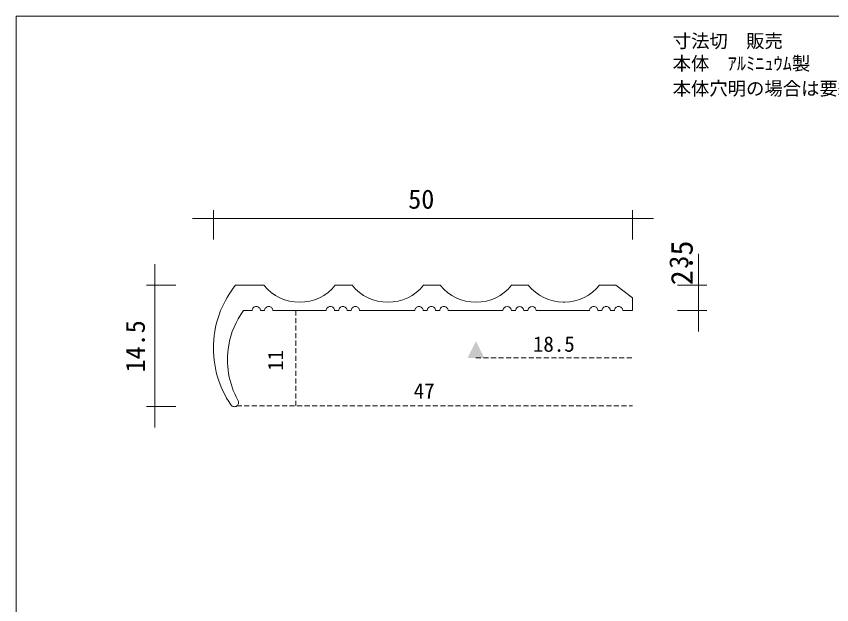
# Model space of a CAD drawing. Units: millimetres, scale not verified. Extents: x -101 to 101, y -70 to 70.
# Drawn here: x -101.2 to -4, y 0 to 70.2 of the extents above; entities that cross this region are included whole.
import ezdxf
from ezdxf.enums import TextEntityAlignment as Align

# ---------------------------------------------------------------- set-up
doc = ezdxf.new("R2010")
doc.units = ezdxf.units.MM
doc.header["$LTSCALE"] = 0.5
doc.linetypes.add('DASHED1', pattern=[1.8, 1.2, -0.6])
for name, color, linetype, lineweight in [('0-0_0', 7, 'Continuous', 18), ('0-9_一般', 140, 'Continuous', 18), ('0-A_寸法', 7, 'Continuous', 18)]:
    doc.layers.add(name, color=color, linetype=linetype, lineweight=lineweight)
doc.styles.add('ＭＳ ゴシック', font='')
doc.styles.get('ＭＳ ゴシック').set_extended_font_data('MS Gothic')

msp = doc.modelspace()

# ---------------------------------------------------------------- linework, layer by layer
at = {"layer": '0-0_0'}
for p, q in [((-63.1942, 38.1459), (-61.1803, 38.1459)), ((-52.663, 38.1459), (-50.6803, 38.1459)), ((-42.163, 38.1459), (-40.1803, 38.1459)), ((-36.0139, 36.1098), (-35.8293, 36.1098)), ((-40.2189, 35.1091), (-40.7058, 35.1091))]:
    msp.add_line(p, q, dxfattribs=at)
for points in [[(-75.0926, 38.1459), (-73.0307, 38.1459), (-72.1919, 38.1459), (-71.7116, 38.1459)], [(-31.6629, 38.1459), (-31.102, 38.1459), (-29.8856, 38.1459), (-29.7405, 38.1459), (-27.7405, 36.6459), (-27.7405, 36.1091), (-27.7405, 35.6459), (-27.7405, 35.209), (-27.7405, 35.1091), (-28.8856, 35.1091), (-28.8988, 35.1091), (-28.9084, 35.2066), (-28.9368, 35.3004), (-28.983, 35.3868), (-29.0452, 35.4626), (-29.121, 35.5247), (-29.2075, 35.571), (-29.3012, 35.5994), (-29.3988, 35.6091)], [(-72.9827, 35.4626), (-73.0448, 35.3868), (-73.091, 35.3004), (-73.1195, 35.2066), (-73.1291, 35.1091), (-73.8856, 35.1091), (-74.158, 35.1091)], [(-64.2661, 35.2066), (-64.2757, 35.1091), (-64.8856, 35.1091), (-65.1595, 35.1091), (-65.8856, 35.1091), (-66.8856, 35.1091), (-67.8856, 35.1091), (-68.8856, 35.1091), (-69.8856, 35.1091), (-70.6423, 35.1091), (-70.6518, 35.2066), (-70.6803, 35.3004), (-70.7265, 35.3868), (-70.7887, 35.4626), (-70.8645, 35.5247), (-70.9509, 35.571), (-71.0447, 35.5994), (-71.1423, 35.6091), (-71.2398, 35.5994), (-71.3336, 35.571), (-71.42, 35.5247), (-71.4958, 35.4626), (-71.558, 35.3868), (-71.6042, 35.3004), (-71.6326, 35.2066), (-71.6423, 35.1091), (-71.8856, 35.1091), (-72.1291, 35.1091), (-72.1387, 35.2066), (-72.1672, 35.3004), (-72.2134, 35.3868), (-72.2755, 35.4626), (-72.3513, 35.5247), (-72.4377, 35.571), (-72.5315, 35.5994), (-72.6291, 35.6091), (-72.7266, 35.5994), (-72.8204, 35.571), (-72.9069, 35.5247), (-72.9827, 35.4626)], [(-61.0798, 35.5247), (-61.1555, 35.4626), (-61.2178, 35.3868), (-61.264, 35.3004), (-61.2924, 35.2066), (-61.302, 35.1091), (-61.7888, 35.1091), (-61.7985, 35.2066), (-61.8269, 35.3004), (-61.8731, 35.3868), (-61.9353, 35.4626), (-62.011, 35.5247), (-62.0975, 35.571), (-62.1913, 35.5994), (-62.2888, 35.6091), (-62.3864, 35.5994), (-62.4802, 35.571), (-62.5667, 35.5247), (-62.6424, 35.4626), (-62.7046, 35.3868), (-62.7508, 35.3004), (-62.7792, 35.2066), (-62.7888, 35.1091), (-62.8856, 35.1091), (-63.2757, 35.1091), (-63.2853, 35.2066), (-63.3137, 35.3004), (-63.3599, 35.3868), (-63.4222, 35.4626), (-63.4979, 35.5247), (-63.5844, 35.571), (-63.6782, 35.5994), (-63.7757, 35.6091), (-63.8732, 35.5994), (-63.9671, 35.571), (-64.0535, 35.5247), (-64.1292, 35.4626), (-64.1915, 35.3868), (-64.2377, 35.3004), (-64.2661, 35.2066)], [(-52.1872, 35.3004), (-52.2156, 35.2066), (-52.2252, 35.1091), (-52.3856, 35.1091), (-52.712, 35.1091), (-52.7216, 35.2066), (-52.7501, 35.3004), (-52.7963, 35.3868), (-52.8585, 35.4626), (-52.9342, 35.5247), (-53.0207, 35.571), (-53.1145, 35.5994), (-53.212, 35.6091), (-53.3096, 35.5994), (-53.4034, 35.571), (-53.4898, 35.5247), (-53.5656, 35.4626), (-53.6278, 35.3868), (-53.674, 35.3004), (-53.7024, 35.2066), (-53.712, 35.1091), (-53.8856, 35.1091), (-54.8856, 35.1091), (-55.8856, 35.1091), (-56.8856, 35.1091), (-57.8856, 35.1091), (-58.8856, 35.1091), (-59.8856, 35.1091), (-60.302, 35.1091), (-60.3116, 35.2066), (-60.34, 35.3004), (-60.3862, 35.3868), (-60.4485, 35.4626), (-60.5242, 35.5247), (-60.6106, 35.571), (-60.7045, 35.5994), (-60.802, 35.6091), (-60.8995, 35.5994), (-60.9933, 35.571), (-61.0798, 35.5247)], [(-43.1925, 35.1091), (-43.8856, 35.1091), (-44.8856, 35.1091), (-45.8856, 35.1091), (-46.8856, 35.1091), (-47.8856, 35.1091), (-48.8856, 35.1091), (-49.7383, 35.1091), (-49.748, 35.2066), (-49.7764, 35.3004), (-49.8227, 35.3868), (-49.8848, 35.4626), (-49.9606, 35.5247), (-50.047, 35.571), (-50.1408, 35.5994), (-50.2383, 35.6091), (-50.3359, 35.5994), (-50.4297, 35.571), (-50.5162, 35.5247), (-50.5919, 35.4626), (-50.6541, 35.3868), (-50.7003, 35.3004), (-50.7287, 35.2066), (-50.7383, 35.1091), (-50.8856, 35.1091), (-51.2252, 35.1091), (-51.2348, 35.2066), (-51.2632, 35.3004), (-51.3095, 35.3868), (-51.3717, 35.4626), (-51.4475, 35.5247), (-51.5339, 35.571), (-51.6277, 35.5994), (-51.7252, 35.6091), (-51.8227, 35.5994), (-51.9166, 35.571), (-52.003, 35.5247), (-52.0787, 35.4626), (-52.1409, 35.3868), (-52.1872, 35.3004)], [(-41.7058, 35.1091), (-41.8856, 35.1091), (-42.1925, 35.1091)], [(-32.7882, 35.3868), (-32.8344, 35.3004), (-32.8629, 35.2066), (-32.8725, 35.1091), (-32.8856, 35.1091), (-33.8856, 35.1091), (-34.8856, 35.1091), (-35.8856, 35.1091), (-36.8856, 35.1091), (-37.8856, 35.1091), (-38.8856, 35.1091), (-39.2189, 35.1091)], [(-29.3988, 35.6091), (-29.4963, 35.5994), (-29.5902, 35.571), (-29.6766, 35.5247), (-29.7523, 35.4626), (-29.8146, 35.3868), (-29.8607, 35.3004), (-29.8892, 35.2066), (-29.8988, 35.1091), (-30.3856, 35.1091), (-30.3953, 35.2066), (-30.4237, 35.3004), (-30.4699, 35.3868), (-30.5321, 35.4626), (-30.6078, 35.5247), (-30.6943, 35.571), (-30.7881, 35.5994), (-30.8856, 35.6091), (-30.9832, 35.5994), (-31.077, 35.571), (-31.1635, 35.5247), (-31.2392, 35.4626), (-31.3014, 35.3868), (-31.3476, 35.3004), (-31.376, 35.2066), (-31.3856, 35.1091), (-31.8725, 35.1091), (-31.8821, 35.2066), (-31.9106, 35.3004), (-31.9567, 35.3868), (-32.0189, 35.4626), (-32.0947, 35.5247), (-32.1812, 35.571), (-32.2749, 35.5994), (-32.3725, 35.6091), (-32.4701, 35.5994), (-32.5639, 35.571), (-32.6503, 35.5247), (-32.7261, 35.4626), (-32.7882, 35.3868)]]:
    msp.add_lwpolyline(points, dxfattribs=at)
for centre, radius, start, end in [((-65.7404, 30.6266), 12, 141.20001, 158.066), ((-67.4529, 41.5796), 5.4706, 218.87911, 270), ((-67.4529, 41.5796), 5.4706, 270, 321.12089), ((-56.9216, 41.5796), 5.4706, 218.87911, 270), ((-56.9216, 41.5796), 5.4706, 270, 321.12089), ((-46.4216, 41.5796), 5.4706, 218.87911, 270), ((-46.4216, 41.5796), 5.4706, 270, 321.12089), ((-35.9216, 41.5796), 5.4706, 218.87911, 269.03349), ((-35.9216, 41.5796), 5.4706, 270.96651, 321.12089), ((-65.7405, 30.6266), 12, 158.06593, 177.77136), ((-66.0601, 29.2418), 10, 144.07551, 170.18846), ((-42.6925, 35.1091), 0.5, 90, 180), ((-42.6925, 35.1091), 0.5, 0, 90), ((-41.2058, 35.1091), 0.5, 90, 180), ((-41.2058, 35.1091), 0.5, 0, 90), ((-39.7189, 35.1091), 0.5, 90, 180), ((-39.7189, 35.1091), 0.5, 0, 90), ((-39.7189, 35.1091), 0.5, 0, 90), ((-65.7405, 30.6266), 12, 177.77136, 214.34295), ((-66.0601, 29.2418), 10, 170.18842, 208.81643), ((-75.2352, 24.1393), 0.5007, 304.34257, 34.34416), ((-75.2352, 24.1394), 0.5008, 214.34257, 304.34257)]:
    msp.add_arc(centre, radius, start, end, dxfattribs=at)
at = {"layer": '0-9_一般', "color": 7, "linetype": 'DASHED1'}
for p, q in [((-67.8856, 23.7259), (-67.8856, 35.1091)), ((-46.4216, 29.4626), (-27.7405, 29.4626))]:
    msp.add_line(p, q, dxfattribs=at)
at = {"layer": '0-9_一般', "color": 4, "linetype": 'DASHED1', "lineweight": 9}
msp.add_line((-74.9527, 23.7259), (-27.7405, 23.7259), dxfattribs=at)
at = {"layer": '0-9_一般', "color": 7}
msp.add_lwpolyline([(-101.25, 70.25), (101.25, 70.25), (101.25, -70.25), (-101.25, -70.25)], close=True, dxfattribs=at)
at = {"layer": '0-9_一般'}
for points in [[(-46.4216, 31.4626), (-45.4216, 29.4626), (-47.4216, 29.4626)], [(-46.4216, 31.4626), (-46.4216, 31.4626), (-46.4216, 31.4626)]]:
    msp.add_solid(points, dxfattribs=at)
at = {"layer": '0-A_寸法'}
for p, q in [((-77.7314, 43.5932), (-77.7314, 47.0932)), ((-27.7405, 43.5932), (-27.7405, 47.0932)), ((-80.2314, 46.0932), (-77.7314, 46.0932)), ((-77.7314, 46.0932), (-27.7405, 46.0932)), ((-27.7405, 46.0932), (-25.2405, 46.0932)), ((-19.8856, 38.1459), (-19.8856, 41.873)), ((-84.7314, 40.6459), (-84.7314, 38.1459)), ((-19.8856, 38.1459), (-19.8856, 40.6459)), ((-82.2314, 38.1459), (-85.7314, 38.1459)), ((-84.7314, 38.1459), (-84.7314, 23.6502)), ((-22.3856, 38.1459), (-18.8856, 38.1459)), ((-19.8856, 35.1091), (-19.8856, 38.1459)), ((-22.3856, 35.1091), (-18.8856, 35.1091)), ((-19.8856, 32.6091), (-19.8856, 35.1091)), ((-82.2314, 23.6502), (-85.7314, 23.6502)), ((-84.7314, 23.6502), (-84.7314, 21.1502))]:
    msp.add_line(p, q, dxfattribs=at)

# ---------------------------------------------------------------- texts
at = {"layer": '0-9_一般', "color": 7, "style": 'ＭＳ ゴシック'}
for s, p in [('寸法切\u3000販売', (-22.9394, 66.0167)), ('本体  ｱﾙﾐﾆｭｳﾑ製  ', (-22.9529, 63.3355)), ('本体穴明の場合は要納期', (-22.9529, 60.3451))]:
    msp.add_text(s, height=1.605, dxfattribs=at).set_placement(p, align=Align.BOTTOM_LEFT)
msp.add_text('2.5', height=2.607, rotation=90, dxfattribs=at).set_placement((-19.7743, 38.1459), align=Align.BOTTOM_LEFT)
at = {"layer": '0-9_一般', "color": 4, "style": 'ＭＳ ゴシック'}
for s, p in [('18.5', (-39.621, 29.6493)), ('47', (-53.8447, 24.0604))]:
    msp.add_text(s, height=1.834, dxfattribs=at).set_placement(p, align=Align.BOTTOM_LEFT)
msp.add_text('11', height=1.834, rotation=90, dxfattribs=at).set_placement((-68.8651, 27.9226), align=Align.BOTTOM_LEFT)
at = {"layer": '0-A_寸法', "style": 'ＭＳ ゴシック'}
msp.add_text('50', height=2.292, dxfattribs=at).set_placement((-54.4999, 46.5906), align=Align.BOTTOM_LEFT)
for s, p in [('3', (-20.383, 40.1091)), ('14.5', (-85.2288, 27.723))]:
    msp.add_text(s, height=2.292, rotation=90, dxfattribs=at).set_placement(p, align=Align.BOTTOM_LEFT)

doc.saveas('drawing.dxf')
